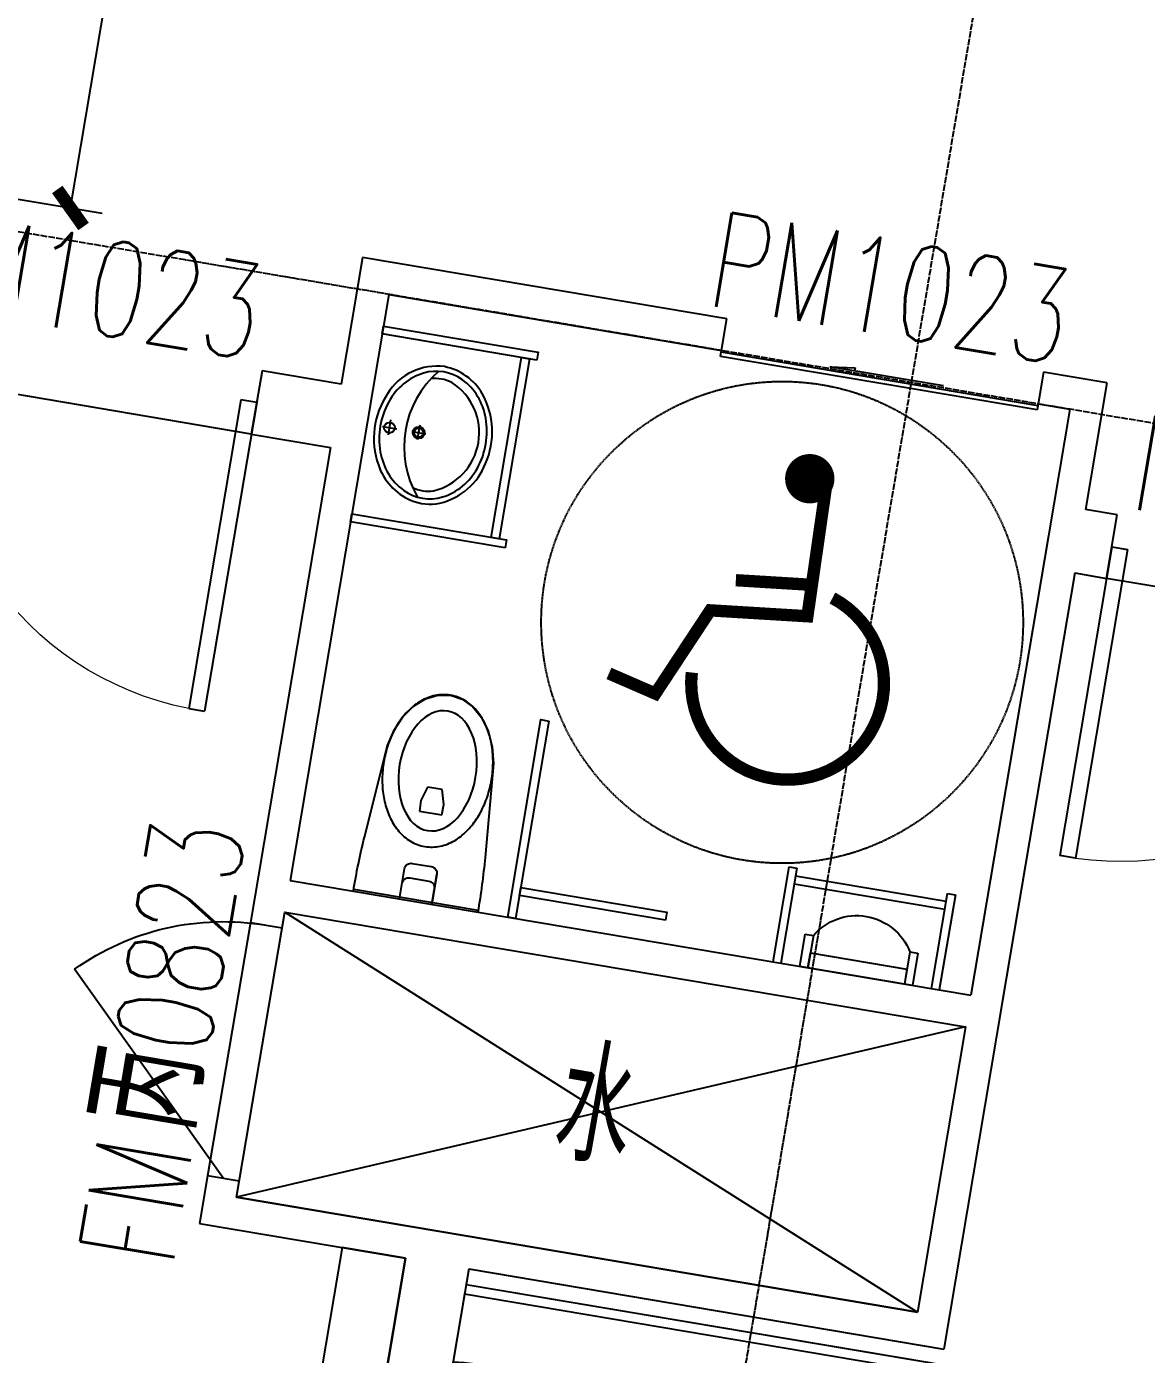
# Model space of a CAD drawing. Extents: x 12199666 to 24617114, y 1197707 to 2548648.
# Drawn here: x 12311859 to 12315346, y 1268351 to 1272485 of the extents above; entities that cross this region are included whole.
import ezdxf

# ---------------------------------------------------------------- set-up
doc = ezdxf.new("R2010")
doc.units = 0
doc.header["$LTSCALE"] = 10
doc.header["$MEASUREMENT"] = 0
for name, pattern in [('TX-CORE-T1-F10$0$DASH', [0.35, 0.25, -0.1]), ('TX-CORE-T1-F11$0$DASH', [0.35, 0.25, -0.1]), ('TX-GRID-T1$0$TX-GRID-T1$0$DOTE', [2.42, 2, -0.2, 0.02, -0.2])]:
    doc.linetypes.add(name, pattern=pattern)
for name, color, linetype in [('TX-CORE-T1-F10$0$A-FIXT', 55, 'Continuous'), ('TX-CORE-T1-F10$0$A-SHFT', 161, 'Continuous'), ('TX-CORE-T1-F10$0$A-TEXT', 4, 'Continuous'), ('TX-CORE-T1-F10$0$A-WALL-CONC', 6, 'Continuous'), ('TX-CORE-T1-F10$0$BALCONY', 6, 'Continuous'), ('TX-CORE-T1-F10$0$lx-残logo淡显', 1, 'Continuous'), ('TX-CORE-T1-F10$0$WALL', 9, 'Continuous'), ('TX-CORE-T1-F10$0$WINDOW', 4, 'Continuous'), ('TX-CORE-T1-F10$0$WINDOW_TEXT', 7, 'Continuous'), ('TX-CORE-T1-F10$0$X-PLAN-F24$0$A-FIXT', 55, 'Continuous'), ('TX-CORE-T1-F10$0$X-PLAN-F24$0$A-WALL-BLOK', 7, 'Continuous'), ('TX-CORE-T1-F10$0$X-PLAN-F24$0$洁具', 253, 'Continuous'), ('TX-CORE-T1-F11$0$A-FIXT', 55, 'Continuous'), ('TX-CORE-T1-F11$0$A-SHFT', 161, 'Continuous'), ('TX-CORE-T1-F11$0$A-TEXT', 4, 'Continuous'), ('TX-CORE-T1-F11$0$A-WALL-CONC', 6, 'Continuous'), ('TX-CORE-T1-F11$0$BALCONY', 6, 'Continuous'), ('TX-CORE-T1-F11$0$lx-残logo淡显', 1, 'Continuous'), ('TX-CORE-T1-F11$0$WALL', 9, 'Continuous'), ('TX-CORE-T1-F11$0$WINDOW', 4, 'Continuous'), ('TX-CORE-T1-F11$0$WINDOW_TEXT', 7, 'Continuous'), ('TX-CORE-T1-F11$0$X-PLAN-F24$0$A-FIXT', 55, 'Continuous'), ('TX-CORE-T1-F11$0$X-PLAN-F24$0$A-WALL-BLOK', 7, 'Continuous'), ('TX-CORE-T1-F11$0$X-PLAN-F24$0$洁具', 253, 'Continuous'), ('TX-GRID-T1$0$TX-GRID-T1$0$DOTE', 1, 'Continuous'), ('TX-PLAN-T1-F11$0$A-DIMS-150', 1, 'Continuous')]:
    doc.layers.add(name, color=color, linetype=linetype)
doc.layers.add('TX-CORE-T1-F10$0$X-PLAN-F24$0$P-SANR-FIXT', color=7, linetype='Continuous', lineweight=13)
doc.layers.add('TX-CORE-T1-F11$0$X-PLAN-F24$0$P-SANR-FIXT', color=7, linetype='Continuous', lineweight=13)
doc.styles.add('TX-CORE-T1-F10$0$_TCH_WINDOW', font='SIMPLEX', dxfattribs={"height": 3.5, "bigfont": 'GBCBIG'})
doc.styles.add('TX-CORE-T1-F10$0$T2X-CORE-1F$0$XD2008', font='xd-hzs.shx', dxfattribs={"width": 0.7, "bigfont": 'xd-hztxt.shx'})
doc.styles.add('TX-CORE-T1-F11$0$_TCH_WINDOW', font='SIMPLEX', dxfattribs={"height": 3.5, "bigfont": 'GBCBIG'})
doc.styles.add('TX-CORE-T1-F11$0$T2X-CORE-1F$0$XD2008', font='xd-hzs.shx', dxfattribs={"width": 0.7, "bigfont": 'xd-hztxt.shx'})
doc.styles.add('TX-PLAN-T1-F11$0$XD2008_T3', font='xd-hzs.shx', dxfattribs={"width": 0.7, "bigfont": 'xd-hztxt.shx'})
doc.dimstyles.new('TX-PLAN-T1-F11$0$XD300$0&&100', dxfattribs={"dimtxt": 250, "dimasz": 100, "dimexe": 100, "dimexo": 200, "dimgap": 50, "dimtad": 1, "dimdec": 0, "dimzin": 0, "dimdsep": 46, "dimtxsty": 'TX-PLAN-T1-F11$0$XD2008_T3', "dimblk": 'TX-PLAN-T1-F11$0$_ArchTick', "dimcen": 0.09, "dimclrt": 4, "dimazin": 2, "dimtfac": 1, "dimtdec": 0, "dimtix": 1, "dimtmove": 2, "dimatfit": 3, "dimfxl": 0, "dimtolj": 1, "dimtzin": 0, "dimarcsym": 0})

# ---------------------------------------------------------------- blocks, each defined once
blk = doc.blocks.new('TX-GRID-T1')
at = {"layer": 'TX-GRID-T1$0$TX-GRID-T1$0$DOTE', "linetype": 'TX-GRID-T1$0$TX-GRID-T1$0$DOTE'}
for p, q in [((12310338.8, 1246034.9), (12317392.6, 1287844.1)), ((12331180.3, 1268581.9), (12289272.5, 1275652.3))]:
    blk.add_line(p, q, dxfattribs=at)
blk = doc.blocks.new('TX-CORE-T1-F10$0$SM平面图（下）3.4$0$$plan$00000388')
at = {"color": 0, "linetype": 'ByBlock', "lineweight": -2}
for p, q in [((-202.5, -209.5), (-202.5, 209.5)), ((0, -220.8), (0, 220.8)), ((-211.8, 107.7), (-211.8, -107.7))]:
    blk.add_line(p, q, dxfattribs=at)
at = {"color": 0, "linetype": 'ByBlock', "lineweight": -2, "flags": 128}
blk.add_lwpolyline([(-202.5, -209.5), (-151.6, -220.9), (-102.2, -226.4), (-50.2, -226.4), (0, -220.8)], dxfattribs=at)
at = {"color": 0, "linetype": 'ByBlock', "lineweight": -2}
for centre, radius, start, end in [((-70.5, -1596.9), 1822.9, 91.2224, 107.2477), ((-76.2, -236.2), 463.3, 97.7399, 105.822), ((-76.2, -236.2), 463.3, 80.5377, 97.7399), ((-562.5, -12.2), 163.6, 107.2477, 159.5476), ((-555.5, -23.3), 162.7, 104.7786, 136.8543), ((-443.4, -448.2), 602.2, 67.3737, 104.7786), ((-580.4, 0), 128.7, 136.8543, 223.1457), ((-595.2, 0), 128.7, 159.5476, 200.4524), ((-562.5, 12.2), 163.6, 200.4524, 252.7523), ((-555.5, 23.3), 162.7, 223.1457, 255.2214), ((-443.4, 448.2), 602.2, 255.2214, 292.6263), ((-70.5, 1596.9), 1822.9, 252.7523, 268.7776)]:
    blk.add_arc(centre, radius, start, end, dxfattribs=at)
blk = doc.blocks.new('TX-CORE-T1-F10$0$$DorLib2D$00000228')
at = {"color": 0, "linetype": 'ByBlock', "lineweight": -2}
blk.add_line((0.5, 0), (0, 0.866), dxfattribs=at)
blk.add_arc((0.5, 0), 1, 120, 180, dxfattribs=at)
blk = doc.blocks.new('TX-CORE-T1-F10$0$fds123fg')
at = {"layer": 'TX-CORE-T1-F10$0$A-FIXT'}
for p, q in [((19820, 12265), (19820, 12400)), ((19850, 12400), (19850, 12265)), ((19850, 12265), (19820, 12265)), ((19820, 11530), (19820, 11665)), ((19820, 11665), (19850, 11665)), ((19850, 11665), (19850, 11500)), ((19820, 11530), (18350, 11530)), ((19820, 11500), (18350, 11500)), ((19850, 11500), (18350, 11500))]:
    blk.add_line(p, q, dxfattribs=at)
at = {"layer": 'TX-CORE-T1-F10$0$A-FIXT', "extrusion": (9.4585e-31, -6.59532e-29, -1), "xscale": 599.9999999999997, "yscale": 599.9999999999997, "zscale": 599.9999999999997, "rotation": 269.9999748658443}
blk.add_blockref('TX-CORE-T1-F10$0$$DorLib2D$00000228', (-19835, 11965), dxfattribs=at)
at = {"layer": 'TX-CORE-T1-F10$0$A-FIXT', "rotation": 179.9981894674711}
blk.add_blockref('TX-CORE-T1-F10$0$SM平面图（下）3.4$0$$plan$00000388', (18350, 11965), dxfattribs=at)
blk = doc.blocks.new('TX-CORE-T1-F10$0$X-PLAN-F24$0$Urinal - Wall _M_ - Urinal - Wall _M_-5187070-LEVEL 54-61 _ 63-72 PLAN - ZONE D')
at = {"layer": 'TX-CORE-T1-F10$0$X-PLAN-F24$0$A-FIXT'}
for p, q in [((-261.5, 151.6), (-286.9, 151.6)), ((-286.9, 151.6), (-286.9, 50)), ((-261.5, 151.6), (-261.5, 50)), ((69.2, 151.6), (43.3, 151.6)), ((43.3, 151.6), (43.3, 50)), ((69.2, 50), (69.2, 151.6)), ((43.3, 96.9), (-261.5, 96.9)), ((-261.5, 96.9), (-261.5, 50)), ((43.3, 50), (43.3, 96.9)), ((-286.9, 50), (69.2, 50))]:
    blk.add_line(p, q, dxfattribs=at)
blk.add_arc((-109.1, 60), 177.8, 31.0027, 148.9973, dxfattribs=at)
blk = doc.blocks.new('TX-CORE-T1-F10$0$X-PLAN-F24$0$Toilet - Commercial - 2D _I_ - Toilet - Commercial - 2D _I_-1662344-LEVEL 54-61 _ 63-72 PLAN - ZONE D')
at = {"layer": 'TX-CORE-T1-F10$0$X-PLAN-F24$0$A-FIXT'}
for p, q in [((51, 0), (51, -95.2)), ((-196.4, -6.4), (196.4, -6.4)), ((-51, 0), (-51, -95.2)), ((-51, 0), (-51, -95.2)), ((51, -95.2), (51, 0)), ((-29.8, -69.6), (29.8, -69.6)), ((-29.8, -69.6), (29.8, -69.6)), ((-29.8, -115.4), (29.8, -115.4)), ((-29.8, -115.4), (29.8, -115.4)), ((-190.3, -171.3), (-167.4, -464.2)), ((167.4, -464.2), (190.3, -171.3)), ((-36, -312.8), (-35.3, -279.5)), ((-36, -312.8), (-35.3, -279.5)), ((-35.3, -279.5), (35.3, -279.5)), ((-35.3, -279.5), (35.3, -279.5)), ((35.3, -279.5), (36, -312.8)), ((35.3, -279.5), (36, -312.8)), ((-23.1, -357.7), (-36, -312.8)), ((-23.1, -357.7), (-36, -312.8)), ((36, -312.8), (23.1, -357.7)), ((36, -312.8), (23.1, -357.7)), ((23.1, -357.7), (-23.1, -357.7)), ((23.1, -357.7), (-23.1, -357.7))]:
    blk.add_line(p, q, dxfattribs=at)
at = {"layer": 'TX-CORE-T1-F10$0$X-PLAN-F24$0$A-FIXT', "flags": 128}
blk.add_lwpolyline([(-167.4, -464.2), (-154.9, -515), (-134.5, -560.6), (-107.3, -598.8), (-74.7, -627.5), (-38.3, -645.4), (0, -651.4), (38.3, -645.4), (74.7, -627.5), (107.3, -598.8), (134.5, -560.6), (154.9, -515), (167.4, -464.2)], dxfattribs=at)
at = {"layer": 'TX-CORE-T1-F10$0$X-PLAN-F24$0$A-FIXT'}
for centre, radius, start, end in [((1821.1, -13.8), 2017.6, 179.6093, 184.4798), ((-1821.1, -13.8), 2017.6, 355.5202, 0.3907), ((-30.9, -49.5), 20.1, 180, 273.1292), ((-30.9, -49.5), 20.1, 180, 273.1292), ((30.9, -49.5), 20.1, 266.8708, 0), ((30.9, -49.5), 20.1, 266.8708, 0), ((-30.9, -95.2), 20.1, 180, 273.1292), ((-30.9, -95.2), 20.1, 180, 273.1292), ((30.9, -95.2), 20.1, 266.8708, 0), ((30.9, -95.2), 20.1, 266.8708, 0)]:
    blk.add_arc(centre, radius, start, end, dxfattribs=at)
blk.add_ellipse((0, -412.7), major_axis=(0, 188.8), ratio=0.635755, dxfattribs=at)
blk.add_ellipse((0, -412.7), major_axis=(0, 188.8), ratio=0.635755, dxfattribs=at)
for points, knots in [([(0, -651.4), (-8, -651.4), (-24, -649.9), (-47.1, -643.2), (-68.5, -632.6), (-94.4, -614.2), (-121.6, -584.4), (-145.9, -540.9), (-162.2, -491.9), (-170.3, -439.4), (-170.3, -385.9), (-162.2, -333.4), (-145.9, -284.4), (-121.6, -240.9), (-94.4, -211.1), (-68.5, -192.7), (-47.1, -182.1), (-24, -175.4), (-8, -173.9), (0, -173.9)], [0, 0, 0, 0, 0.12083, 0.241661, 0.362491, 0.483322, 0.724983, 0.966644, 1.208305, 1.449966, 1.691627, 1.933288, 2.174949, 2.41661, 2.658271, 2.779101, 2.899932, 3.020762, 3.141593, 3.141593, 3.141593, 3.141593]), ([(0, -173.9), (8, -173.9), (24, -175.4), (47.1, -182.1), (68.5, -192.7), (94.4, -211.1), (121.6, -240.9), (145.9, -284.4), (162.2, -333.4), (170.3, -385.9), (170.3, -439.4), (162.2, -491.9), (145.9, -540.9), (121.6, -584.4), (94.4, -614.2), (68.5, -632.6), (47.1, -643.2), (24, -649.9), (8, -651.4), (0, -651.4)], [3.141593, 3.141593, 3.141593, 3.141593, 3.262423, 3.383254, 3.504084, 3.624915, 3.866576, 4.108237, 4.349898, 4.591558, 4.833219, 5.07488, 5.316541, 5.558202, 5.799863, 5.920694, 6.041524, 6.162355, 6.283185, 6.283185, 6.283185, 6.283185])]:
    blk.add_open_spline(points, degree=3, knots=knots, dxfattribs=at)
blk = doc.blocks.new('TX-CORE-T1-F10$0$logo')
at = {"layer": 'TX-CORE-T1-F10$0$lx-残logo淡显', "color": 1, "ltscale": 2, "const_width": 76.8}
blk.add_lwpolyline([(14157, 16039.8, -1), (14080.6, 16031.6, -1)], format="xyb", close=True, dxfattribs=at)
at = {"layer": 'TX-CORE-T1-F10$0$lx-残logo淡显', "color": 1, "ltscale": 2, "const_width": 38.4}
for points in [[(14172.7, 16023.8), (14182.7, 15612.3), (13881.5, 15580.1), (13756.1, 15296.2), (13603.1, 15334)], [(14176, 15710.6), (13944.4, 15685.9)]]:
    blk.add_lwpolyline(points, dxfattribs=at)
blk.add_lwpolyline([(14250.2, 15681.3, -1.894256), (13857, 15379.7)], format="xyb", dxfattribs=at)
blk = doc.blocks.new('TX-CORE-T1-F10$0$$DorLib2D$00000001')
for p, q in [((0.45, 0.975), (0.5, 0.975)), ((0.45, 0), (0.45, 0.975)), ((0.5, 0), (0.5, 0.975)), ((0.5, 0), (0.45, 0))]:
    blk.add_line(p, q)
at = {"lineweight": 13}
blk.add_arc((0.475, 0), 0.975, 91.4693, 180, dxfattribs=at)
blk = doc.blocks.new('TX-CORE-T1-F10$0$$DorLib2D$00000114')
at = {"color": 0}
blk.add_line((0.5, 0), (-0.2071, 0.7071), dxfattribs=at)
blk.add_arc((0.5, 0), 1, 135, 180, dxfattribs=at)
blk = doc.blocks.new('TX-CORE-T1-F10$0$$DorLib2D$00000129')
at = {"color": 0, "linetype": 'Continuous'}
for p, q in [((-0.5, 0.545), (-0.5, 0.6866)), ((-0.5, 0.6866), (0.5, 0.6866)), ((0.5, 0.6866), (0.5, 0.545)), ((0.5, 0.545), (-0.5, 0.545)), ((-0.5, 0.5), (-0.5, 0.545)), ((0.5, 0.5), (0.5, 0.545)), ((-0.2, 0.4375), (0.1584, 0.4375)), ((0.1584, 0.4375), (0.0804, 0.3408)), ((0.0804, 0.3408), (0.0804, 0.4375))]:
    blk.add_line(p, q, dxfattribs=at)
blk = doc.blocks.new('TX-CORE-T1-F10$0$X-PLAN-F24$0$$plan$00003676')
at = {"layer": 'TX-CORE-T1-F10$0$X-PLAN-F24$0$洁具'}
for p, q in [((0, -29.3, 0), (0, -82.9, 0)), ((-26.5, -55.4, 0), (29.3, -55.4, 0)), ((0, -139.8, 0), (0, -193.4, 0)), ((-26.5, -165.9, 0), (29.3, -165.9, 0))]:
    blk.add_line(p, q, dxfattribs=at)
at = {"layer": 'TX-CORE-T1-F10$0$X-PLAN-F24$0$洁具', "elevation": 0}
blk.add_lwpolyline([(259, -220.2, 0.297147), (123.9, -26.8, 0.235504), (-144.2, -37.3, 0.208084), (-254.2, -178, 0.150279), (-246.3, -288.1, 0.24465), (-72.7, -431.4, 0.236032), (183.1, -375.8, 0.215764), (259, -220.2)], format="xyb", close=True, dxfattribs=at)
at = {"layer": 'TX-CORE-T1-F10$0$X-PLAN-F24$0$洁具'}
for centre, radius in [((0, -55.4, 0), 20), ((0, -165.9, 0), 22), ((0, -165.9, 0), 17)]:
    blk.add_circle(centre, radius, dxfattribs=at)
for centre, radius, start, end in [((-14.5, -263.2, 0), 240.5, 109.384, 130.3453), ((0, -304.4, 0), 284.2, 70.616, 109.384), ((14.5, -263.2, 0), 240.5, 49.6547, 70.616), ((-36.8, -237, 0), 206.1, 130.3453, 154.0042), ((36.8, -237, 0), 206.1, 25.9958, 49.6547), ((-71.2, -220.2, 0), 167.8, 154.0042, 205.9958), ((0, -488.3, 0), 372.8, 50.3342, 129.6658), ((71.2, -220.2, 0), 167.8, 334.0042, 25.9958), ((-89.3, -216.8, 0), 122.4, 161.0728, 199.1611), ((89.3, -216.8, 0), 122.4, 340.8389, 18.9272), ((-36.8, -203.4, 0), 206.1, 205.9958, 229.6547), ((0, -169, 0), 223.1, 203.227, 336.773), ((36.8, -203.4, 0), 206.1, 310.3453, 334.0042), ((-14.5, -177.2, 0), 240.5, 229.6547, 250.616), ((14.5, -177.2, 0), 240.5, 289.384, 310.3453), ((0, -136.1, 0), 284.2, 250.616, 289.384)]:
    blk.add_arc(centre, radius, start, end, dxfattribs=at)
blk = doc.blocks.new('TX-CORE-T1-F10')
at = {"layer": 'TX-CORE-T1-F10$0$A-FIXT', "flags": 128}
blk.add_lwpolyline([(12313038.9, 1268650.9), (12312841.7, 1268684.2), (12312533.9, 1266860), (12312731.1, 1266826.7)], close=True, dxfattribs=at)
at = {"layer": 'TX-CORE-T1-F10$0$A-SHFT'}
for p, q in [((12312662.9, 1269728.5), (12314633.2, 1268483.3)), ((12314782.9, 1269370.8), (12312513.2, 1268841))]:
    blk.add_line(p, q, dxfattribs=at)
blk.add_lwpolyline([(12314633.2, 1268483.3), (12312513.2, 1268841), (12312662.9, 1269728.5), (12314782.9, 1269370.8)], close=True, dxfattribs=at)
at = {"layer": 'TX-CORE-T1-F10$0$A-TEXT'}
for p, q in [((12312559, 1271216.5), (12311572.9, 1271382.9)), ((12316207.4, 1270601), (12315221.4, 1270767.3))]:
    blk.add_line(p, q, dxfattribs=at)
at = {"layer": 'TX-CORE-T1-F10$0$BALCONY', "linetype": 'TX-CORE-T1-F10$0$DASH'}
blk.add_circle((12314211.7, 1270630.2), 750, dxfattribs=at)
at = {"layer": 'TX-CORE-T1-F10$0$WALL'}
for p, q in [((12312905.3, 1271766.5), (12312838.8, 1271372.1)), ((12314039.3, 1271575.2), (12312905.3, 1271766.5)), ((12312987.3, 1271651.3), (12312920.8, 1271256.9)), ((12312987.3, 1271651.3), (12314022.7, 1271476.6)), ((12314022.7, 1271476.6), (12314039.3, 1271575.2)), ((12312592.3, 1271413.7), (12312559, 1271216.5)), ((12312838.8, 1271372.1), (12312592.3, 1271413.7)), ((12315025.4, 1271408.9), (12315008.7, 1271310.3)), ((12315124, 1271392.2), (12315025.4, 1271408.9)), ((12315124, 1271392.2), (12315124, 1271392.2)), ((12315222.6, 1271375.6), (12315124, 1271392.2)), ((12315222.6, 1271375.6), (12315206, 1271277)), ((12315008.7, 1271310.3), (12315107.3, 1271293.6)), ((12315107.3, 1271293.6), (12315040.8, 1270899.2)), ((12315206, 1271277), (12315156, 1270981.2)), ((12312920.8, 1271256.9), (12312679.5, 1269827.1)), ((12312559, 1271216.5), (12312805.5, 1271174.9)), ((12312805.5, 1271174.9), (12312580.9, 1269843.7)), ((12315254.6, 1270964.5), (12315156, 1270981.2)), ((12315221.4, 1270767.3), (12315254.6, 1270964.5)), ((12315040.8, 1270899.2), (12314799.6, 1269469.4)), ((12315122.8, 1270784), (12314898.2, 1269452.8)), ((12315122.8, 1270784), (12315221.4, 1270767.3)), ((12312580.9, 1269843.7), (12312556, 1269695.8)), ((12312679.5, 1269827.1), (12314799.6, 1269469.4)), ((12312556, 1269695.8), (12312654.6, 1269679.2)), ((12312654.6, 1269679.2), (12312662.9, 1269728.5)), ((12312662.9, 1269728.5), (12314782.9, 1269370.8)), ((12314898.2, 1269452.8), (12314715.2, 1268368.1)), ((12314782.9, 1269370.8), (12314633.2, 1268483.3)), ((12312422.9, 1268907), (12312397.9, 1268759)), ((12312521.5, 1268890.3), (12312422.9, 1268907)), ((12312513.2, 1268841), (12312521.5, 1268890.3)), ((12312513.2, 1268841), (12313154.1, 1268732.9)), ((12312397.9, 1268759), (12313038.9, 1268650.9)), ((12313154.1, 1268732.9), (12314633.2, 1268483.3)), ((12313038.9, 1268650.9), (12312731.1, 1266826.7)), ((12313236.1, 1268617.6), (12312928.3, 1266793.4)), ((12313236.1, 1268617.6), (12314715.2, 1268368.1))]:
    blk.add_line(p, q, dxfattribs=at)
at = {"layer": 'TX-CORE-T1-F10$0$WINDOW'}
blk.add_line((12312556, 1269695.8), (12312422.9, 1268907), dxfattribs=at)
at = {"layer": 'TX-CORE-T1-F10$0$X-PLAN-F24$0$A-FIXT'}
for p, q in [((12314183.3, 1269573.4), (12314233.2, 1269869.2)), ((12314257.8, 1269865), (12314207.9, 1269569.2)), ((12314233.2, 1269869.2), (12314257.8, 1269865)), ((12314676.3, 1269490.2), (12314726.2, 1269786)), ((12314750.9, 1269781.9), (12314701, 1269486)), ((12314726.2, 1269786), (12314750.9, 1269781.9))]:
    blk.add_line(p, q, dxfattribs=at)
for points in [[(12313448, 1271446.8), (12312966.5, 1271528), (12312970.7, 1271552.7), (12313452.1, 1271471.5)], [(12313306.1, 1270894.9), (12313400.6, 1271454.8), (12313425.3, 1271450.6), (12313330.8, 1270890.7)], [(12313349.3, 1270862.2), (12312867.9, 1270943.5), (12312872, 1270968.1), (12313353.5, 1270886.9)]]:
    blk.add_lwpolyline(points, close=True, dxfattribs=at)
at = {"layer": 'TX-CORE-T1-F10$0$X-PLAN-F24$0$A-FIXT', "elevation": 0}
for points in [[(12313485.5, 1270323.2), (12313381.8, 1269708.6), (12313357.1, 1269712.8), (12313460.8, 1270327.4)], [(12313849, 1269703.4), (12313393.9, 1269780.2), (12313398, 1269804.8), (12313853.1, 1269728)]]:
    blk.add_lwpolyline(points, close=True, dxfattribs=at)
at = {"layer": 'TX-CORE-T1-F10$0$X-PLAN-F24$0$A-FIXT'}
for points in [[(12314722.1, 1269761.4), (12314253.7, 1269840.4)], [(12314717.9, 1269736.7), (12314249.5, 1269815.7)]]:
    blk.add_lwpolyline(points, dxfattribs=at)
at = {"layer": 'TX-CORE-T1-F10$0$A-WALL-CONC', "xscale": -1, "rotation": 170.4236160345885}
blk.add_blockref('TX-CORE-T1-F10$0$fds123fg', (12297046.7, 1282960.8), dxfattribs=at)
at = {"layer": 'TX-CORE-T1-F10$0$lx-残logo淡显', "color": 4, "rotation": 350.4236160352934}
blk.add_blockref('TX-CORE-T1-F10$0$logo', (12297707.9, 1257614), dxfattribs=at)
at = {"layer": 'TX-CORE-T1-F10$0$WINDOW'}
ref = blk.add_blockref('TX-CORE-T1-F10$0$$DorLib2D$00000001', (12312082.6, 1271398.3), dxfattribs=dict(at, xscale=1000, yscale=-1000, zscale=200, rotation=350.4236160316878))
ref.add_attrib('A', 'M1023', (12311640.2, 1271601), dxfattribs={"layer": 'TX-CORE-T1-F10$0$WINDOW_TEXT', "height": 297.5, "rotation": 350.4236, "style": 'TX-CORE-T1-F10$0$_TCH_WINDOW', "width": 0.705882})
ref = blk.add_blockref('TX-CORE-T1-F10$0$$DorLib2D$00000129', (12314524, 1271442.7), dxfattribs=dict(at, xscale=-1000, yscale=-100, zscale=100, rotation=350.4236160316961))
ref.add_attrib('A', 'PM1023', (12313970.5, 1271618), dxfattribs={"layer": 'TX-CORE-T1-F10$0$WINDOW_TEXT', "height": 297.5, "rotation": 350.4236, "style": 'TX-CORE-T1-F10$0$_TCH_WINDOW', "width": 0.705882})
ref = blk.add_blockref('TX-CORE-T1-F10$0$$DorLib2D$00000001', (12315731, 1270782.7), dxfattribs=dict(at, xscale=-1000, yscale=-1000, zscale=200, rotation=350.4236160352879))
ref.add_attrib('A', 'M1023', (12315288.6, 1270985.4), dxfattribs={"layer": 'TX-CORE-T1-F10$0$WINDOW_TEXT', "height": 297.5, "rotation": 350.4236, "style": 'TX-CORE-T1-F10$0$_TCH_WINDOW', "width": 0.705882})
at = {"layer": 'TX-CORE-T1-F10$0$WINDOW', "xscale": 800, "yscale": -800, "zscale": 100, "rotation": 260.4236160356668}
blk.add_blockref('TX-CORE-T1-F10$0$$DorLib2D$00000114', (12312538.7, 1269293.1), dxfattribs=at)
at = {"layer": 'TX-CORE-T1-F10$0$X-PLAN-F24$0$A-WALL-BLOK', "xscale": 0.8333333333333347, "yscale": 0.8333333333333347, "zscale": 0.8333333333333347, "rotation": 80.42361603503905}
blk.add_blockref('TX-CORE-T1-F10$0$X-PLAN-F24$0$$plan$00003676', (12312943.8, 1271243.9, 0), dxfattribs=at)
at = {"layer": 'TX-CORE-T1-F10$0$X-PLAN-F24$0$P-SANR-FIXT', "xscale": -1}
for name, p, rotation in [('TX-CORE-T1-F10$0$X-PLAN-F24$0$Toilet - Commercial - 2D _I_ - Toilet - Commercial - 2D _I_-1662344-LEVEL 54-61 _ 63-72 PLAN - ZONE D', (12313070.4, 1269761.1, 0), 170.4236160214706), ('TX-CORE-T1-F10$0$X-PLAN-F24$0$Urinal - Wall _M_ - Urinal - Wall _M_-5187070-LEVEL 54-61 _ 63-72 PLAN - ZONE D', (12314326.3, 1269498.6), 350.4236160472132)]:
    blk.add_blockref(name, p, dxfattribs=dict(at, rotation=rotation))
at = {"layer": 'TX-CORE-T1-F10$0$A-TEXT', "style": 'TX-CORE-T1-F10$0$T2X-CORE-1F$0$XD2008', "width": 0.7}
blk.add_text('水', height=350, rotation=350, dxfattribs=at).set_placement((12313487.9, 1268970.1))
at = {"layer": 'TX-CORE-T1-F10$0$WINDOW_TEXT', "style": 'TX-CORE-T1-F10$0$_TCH_WINDOW', "width": 0.705882}
for s, p in [('0823', (12312424.6, 1269274.7)), ('FM', (12312313.8, 1268618.2))]:
    blk.add_text(s, height=297.5, rotation=80.4236, dxfattribs=at).set_placement(p)
at = {"layer": 'TX-CORE-T1-F10$0$WINDOW_TEXT', "style": 'TX-CORE-T1-F10$0$_TCH_WINDOW'}
blk.add_text('丙', height=337.6, rotation=80.4236, dxfattribs=at).set_placement((12312383.7, 1269032.3))
blk = doc.blocks.new('TX-CORE-T1-F11$0$SM平面图（下）3.4$0$$plan$00000388')
at = {"color": 0, "linetype": 'ByBlock', "lineweight": -2}
for p, q in [((-202.5, -209.5), (-202.5, 209.5)), ((0, -220.8), (0, 220.8)), ((-211.8, 107.7), (-211.8, -107.7))]:
    blk.add_line(p, q, dxfattribs=at)
at = {"color": 0, "linetype": 'ByBlock', "lineweight": -2, "flags": 128}
blk.add_lwpolyline([(-202.5, -209.5), (-151.6, -220.9), (-102.2, -226.4), (-50.2, -226.4), (0, -220.8)], dxfattribs=at)
at = {"color": 0, "linetype": 'ByBlock', "lineweight": -2}
for centre, radius, start, end in [((-70.5, -1596.9), 1822.9, 91.2224, 107.2477), ((-76.2, -236.2), 463.3, 97.7399, 105.822), ((-76.2, -236.2), 463.3, 80.5377, 97.7399), ((-562.5, -12.2), 163.6, 107.2477, 159.5476), ((-555.5, -23.3), 162.7, 104.7786, 136.8543), ((-443.4, -448.2), 602.2, 67.3737, 104.7786), ((-580.4, 0), 128.7, 136.8543, 223.1457), ((-595.2, 0), 128.7, 159.5476, 200.4524), ((-562.5, 12.2), 163.6, 200.4524, 252.7523), ((-555.5, 23.3), 162.7, 223.1457, 255.2214), ((-443.4, 448.2), 602.2, 255.2214, 292.6263), ((-70.5, 1596.9), 1822.9, 252.7523, 268.7776)]:
    blk.add_arc(centre, radius, start, end, dxfattribs=at)
blk = doc.blocks.new('TX-CORE-T1-F11$0$$DorLib2D$00000228')
at = {"color": 0, "linetype": 'ByBlock', "lineweight": -2}
blk.add_line((0.5, 0), (0, 0.866), dxfattribs=at)
blk.add_arc((0.5, 0), 1, 120, 180, dxfattribs=at)
blk = doc.blocks.new('TX-CORE-T1-F11$0$fds123fg')
at = {"layer": 'TX-CORE-T1-F11$0$A-FIXT'}
for p, q in [((19820, 12265), (19820, 12400)), ((19850, 12400), (19850, 12265)), ((19850, 12265), (19820, 12265)), ((19820, 11530), (19820, 11665)), ((19820, 11665), (19850, 11665)), ((19850, 11665), (19850, 11500)), ((19820, 11530), (18350, 11530)), ((19820, 11500), (18350, 11500)), ((19850, 11500), (18350, 11500))]:
    blk.add_line(p, q, dxfattribs=at)
at = {"layer": 'TX-CORE-T1-F11$0$A-FIXT', "extrusion": (9.4585e-31, -6.59532e-29, -1), "xscale": 599.9999999999997, "yscale": 599.9999999999997, "zscale": 599.9999999999997, "rotation": 269.9999748658443}
blk.add_blockref('TX-CORE-T1-F11$0$$DorLib2D$00000228', (-19835, 11965), dxfattribs=at)
at = {"layer": 'TX-CORE-T1-F11$0$A-FIXT', "rotation": 179.9981894674711}
blk.add_blockref('TX-CORE-T1-F11$0$SM平面图（下）3.4$0$$plan$00000388', (18350, 11965), dxfattribs=at)
blk = doc.blocks.new('TX-CORE-T1-F11$0$X-PLAN-F24$0$Urinal - Wall _M_ - Urinal - Wall _M_-5187070-LEVEL 54-61 _ 63-72 PLAN - ZONE D')
at = {"layer": 'TX-CORE-T1-F11$0$X-PLAN-F24$0$A-FIXT'}
for p, q in [((-261.5, 151.6), (-286.9, 151.6)), ((-286.9, 151.6), (-286.9, 50)), ((-261.5, 151.6), (-261.5, 50)), ((69.2, 151.6), (43.3, 151.6)), ((43.3, 151.6), (43.3, 50)), ((69.2, 50), (69.2, 151.6)), ((43.3, 96.9), (-261.5, 96.9)), ((-261.5, 96.9), (-261.5, 50)), ((43.3, 50), (43.3, 96.9)), ((-286.9, 50), (69.2, 50))]:
    blk.add_line(p, q, dxfattribs=at)
blk.add_arc((-109.1, 60), 177.8, 31.0027, 148.9973, dxfattribs=at)
blk = doc.blocks.new('TX-CORE-T1-F11$0$X-PLAN-F24$0$Toilet - Commercial - 2D _I_ - Toilet - Commercial - 2D _I_-1662344-LEVEL 54-61 _ 63-72 PLAN - ZONE D')
at = {"layer": 'TX-CORE-T1-F11$0$X-PLAN-F24$0$A-FIXT'}
for p, q in [((51, 0), (51, -95.2)), ((-196.4, -6.4), (196.4, -6.4)), ((-51, 0), (-51, -95.2)), ((-51, 0), (-51, -95.2)), ((51, -95.2), (51, 0)), ((-29.8, -69.6), (29.8, -69.6)), ((-29.8, -69.6), (29.8, -69.6)), ((-29.8, -115.4), (29.8, -115.4)), ((-29.8, -115.4), (29.8, -115.4)), ((-190.3, -171.3), (-167.4, -464.2)), ((167.4, -464.2), (190.3, -171.3)), ((-36, -312.8), (-35.3, -279.5)), ((-36, -312.8), (-35.3, -279.5)), ((-35.3, -279.5), (35.3, -279.5)), ((-35.3, -279.5), (35.3, -279.5)), ((35.3, -279.5), (36, -312.8)), ((35.3, -279.5), (36, -312.8)), ((-23.1, -357.7), (-36, -312.8)), ((-23.1, -357.7), (-36, -312.8)), ((36, -312.8), (23.1, -357.7)), ((36, -312.8), (23.1, -357.7)), ((23.1, -357.7), (-23.1, -357.7)), ((23.1, -357.7), (-23.1, -357.7))]:
    blk.add_line(p, q, dxfattribs=at)
at = {"layer": 'TX-CORE-T1-F11$0$X-PLAN-F24$0$A-FIXT', "flags": 128}
blk.add_lwpolyline([(-167.4, -464.2), (-154.9, -515), (-134.5, -560.6), (-107.3, -598.8), (-74.7, -627.5), (-38.3, -645.4), (0, -651.4), (38.3, -645.4), (74.7, -627.5), (107.3, -598.8), (134.5, -560.6), (154.9, -515), (167.4, -464.2)], dxfattribs=at)
at = {"layer": 'TX-CORE-T1-F11$0$X-PLAN-F24$0$A-FIXT'}
for centre, radius, start, end in [((1821.1, -13.8), 2017.6, 179.6093, 184.4798), ((-1821.1, -13.8), 2017.6, 355.5202, 0.3907), ((-30.9, -49.5), 20.1, 180, 273.1292), ((-30.9, -49.5), 20.1, 180, 273.1292), ((30.9, -49.5), 20.1, 266.8708, 0), ((30.9, -49.5), 20.1, 266.8708, 0), ((-30.9, -95.2), 20.1, 180, 273.1292), ((-30.9, -95.2), 20.1, 180, 273.1292), ((30.9, -95.2), 20.1, 266.8708, 0), ((30.9, -95.2), 20.1, 266.8708, 0)]:
    blk.add_arc(centre, radius, start, end, dxfattribs=at)
blk.add_ellipse((0, -412.7), major_axis=(0, 188.8), ratio=0.635755, dxfattribs=at)
blk.add_ellipse((0, -412.7), major_axis=(0, 188.8), ratio=0.635755, dxfattribs=at)
for points, knots in [([(0, -651.4), (-8, -651.4), (-24, -649.9), (-47.1, -643.2), (-68.5, -632.6), (-94.4, -614.2), (-121.6, -584.4), (-145.9, -540.9), (-162.2, -491.9), (-170.3, -439.4), (-170.3, -385.9), (-162.2, -333.4), (-145.9, -284.4), (-121.6, -240.9), (-94.4, -211.1), (-68.5, -192.7), (-47.1, -182.1), (-24, -175.4), (-8, -173.9), (0, -173.9)], [0, 0, 0, 0, 0.12083, 0.241661, 0.362491, 0.483322, 0.724983, 0.966644, 1.208305, 1.449966, 1.691627, 1.933288, 2.174949, 2.41661, 2.658271, 2.779101, 2.899932, 3.020762, 3.141593, 3.141593, 3.141593, 3.141593]), ([(0, -173.9), (8, -173.9), (24, -175.4), (47.1, -182.1), (68.5, -192.7), (94.4, -211.1), (121.6, -240.9), (145.9, -284.4), (162.2, -333.4), (170.3, -385.9), (170.3, -439.4), (162.2, -491.9), (145.9, -540.9), (121.6, -584.4), (94.4, -614.2), (68.5, -632.6), (47.1, -643.2), (24, -649.9), (8, -651.4), (0, -651.4)], [3.141593, 3.141593, 3.141593, 3.141593, 3.262423, 3.383254, 3.504084, 3.624915, 3.866576, 4.108237, 4.349898, 4.591558, 4.833219, 5.07488, 5.316541, 5.558202, 5.799863, 5.920694, 6.041524, 6.162355, 6.283185, 6.283185, 6.283185, 6.283185])]:
    blk.add_open_spline(points, degree=3, knots=knots, dxfattribs=at)
blk = doc.blocks.new('TX-CORE-T1-F11$0$logo')
at = {"layer": 'TX-CORE-T1-F11$0$lx-残logo淡显', "color": 1, "ltscale": 2, "const_width": 76.8}
blk.add_lwpolyline([(14157, 16039.8, -1), (14080.6, 16031.6, -1)], format="xyb", close=True, dxfattribs=at)
at = {"layer": 'TX-CORE-T1-F11$0$lx-残logo淡显', "color": 1, "ltscale": 2, "const_width": 38.4}
for points in [[(14172.7, 16023.8), (14182.7, 15612.3), (13881.5, 15580.1), (13756.1, 15296.2), (13603.1, 15334)], [(14176, 15710.6), (13944.4, 15685.9)]]:
    blk.add_lwpolyline(points, dxfattribs=at)
blk.add_lwpolyline([(14250.2, 15681.3, -1.894256), (13857, 15379.7)], format="xyb", dxfattribs=at)
blk = doc.blocks.new('TX-CORE-T1-F11$0$$DorLib2D$00000001')
for p, q in [((0.45, 0.975), (0.5, 0.975)), ((0.45, 0), (0.45, 0.975)), ((0.5, 0), (0.5, 0.975)), ((0.5, 0), (0.45, 0))]:
    blk.add_line(p, q)
at = {"lineweight": 13}
blk.add_arc((0.475, 0), 0.975, 91.4693, 180, dxfattribs=at)
blk = doc.blocks.new('TX-CORE-T1-F11$0$$DorLib2D$00000114')
at = {"color": 0}
blk.add_line((0.5, 0), (-0.2071, 0.7071), dxfattribs=at)
blk.add_arc((0.5, 0), 1, 135, 180, dxfattribs=at)
blk = doc.blocks.new('TX-CORE-T1-F11$0$$DorLib2D$00000129')
at = {"color": 0, "linetype": 'Continuous'}
for p, q in [((-0.5, 0.545), (-0.5, 0.6866)), ((-0.5, 0.6866), (0.5, 0.6866)), ((0.5, 0.6866), (0.5, 0.545)), ((0.5, 0.545), (-0.5, 0.545)), ((-0.5, 0.5), (-0.5, 0.545)), ((0.5, 0.5), (0.5, 0.545)), ((-0.2, 0.4375), (0.1584, 0.4375)), ((0.1584, 0.4375), (0.0804, 0.3408)), ((0.0804, 0.3408), (0.0804, 0.4375))]:
    blk.add_line(p, q, dxfattribs=at)
blk = doc.blocks.new('TX-CORE-T1-F11$0$X-PLAN-F24$0$$plan$00003676')
at = {"layer": 'TX-CORE-T1-F11$0$X-PLAN-F24$0$洁具'}
for p, q in [((0, -29.3, 0), (0, -82.9, 0)), ((-26.5, -55.4, 0), (29.3, -55.4, 0)), ((0, -139.8, 0), (0, -193.4, 0)), ((-26.5, -165.9, 0), (29.3, -165.9, 0))]:
    blk.add_line(p, q, dxfattribs=at)
at = {"layer": 'TX-CORE-T1-F11$0$X-PLAN-F24$0$洁具', "elevation": 0}
blk.add_lwpolyline([(259, -220.2, 0.297147), (123.9, -26.8, 0.235504), (-144.2, -37.3, 0.208084), (-254.2, -178, 0.150279), (-246.3, -288.1, 0.24465), (-72.7, -431.4, 0.236032), (183.1, -375.8, 0.215764), (259, -220.2)], format="xyb", close=True, dxfattribs=at)
at = {"layer": 'TX-CORE-T1-F11$0$X-PLAN-F24$0$洁具'}
for centre, radius in [((0, -55.4, 0), 20), ((0, -165.9, 0), 22), ((0, -165.9, 0), 17)]:
    blk.add_circle(centre, radius, dxfattribs=at)
for centre, radius, start, end in [((-14.5, -263.2, 0), 240.5, 109.384, 130.3453), ((0, -304.4, 0), 284.2, 70.616, 109.384), ((14.5, -263.2, 0), 240.5, 49.6547, 70.616), ((-36.8, -237, 0), 206.1, 130.3453, 154.0042), ((36.8, -237, 0), 206.1, 25.9958, 49.6547), ((-71.2, -220.2, 0), 167.8, 154.0042, 205.9958), ((0, -488.3, 0), 372.8, 50.3342, 129.6658), ((71.2, -220.2, 0), 167.8, 334.0042, 25.9958), ((-89.3, -216.8, 0), 122.4, 161.0728, 199.1611), ((89.3, -216.8, 0), 122.4, 340.8389, 18.9272), ((-36.8, -203.4, 0), 206.1, 205.9958, 229.6547), ((0, -169, 0), 223.1, 203.227, 336.773), ((36.8, -203.4, 0), 206.1, 310.3453, 334.0042), ((-14.5, -177.2, 0), 240.5, 229.6547, 250.616), ((14.5, -177.2, 0), 240.5, 289.384, 310.3453), ((0, -136.1, 0), 284.2, 250.616, 289.384)]:
    blk.add_arc(centre, radius, start, end, dxfattribs=at)
blk = doc.blocks.new('TX-CORE-T1-F11')
at = {"layer": 'TX-CORE-T1-F11$0$A-FIXT', "flags": 128}
blk.add_lwpolyline([(12313038.9, 1268650.9), (12312841.7, 1268684.2), (12312533.9, 1266860), (12312731.1, 1266826.7)], close=True, dxfattribs=at)
at = {"layer": 'TX-CORE-T1-F11$0$A-SHFT'}
for p, q in [((12312662.9, 1269728.5), (12314633.2, 1268483.3)), ((12314782.9, 1269370.8), (12312513.2, 1268841))]:
    blk.add_line(p, q, dxfattribs=at)
blk.add_lwpolyline([(12314633.2, 1268483.3), (12312513.2, 1268841), (12312662.9, 1269728.5), (12314782.9, 1269370.8)], close=True, dxfattribs=at)
at = {"layer": 'TX-CORE-T1-F11$0$A-TEXT'}
for p, q in [((12312559, 1271216.5), (12311572.9, 1271382.9)), ((12316207.4, 1270601), (12315221.4, 1270767.3))]:
    blk.add_line(p, q, dxfattribs=at)
at = {"layer": 'TX-CORE-T1-F11$0$BALCONY', "linetype": 'TX-CORE-T1-F11$0$DASH'}
blk.add_circle((12314211.7, 1270630.2), 750, dxfattribs=at)
at = {"layer": 'TX-CORE-T1-F11$0$WALL'}
for p, q in [((12312905.3, 1271766.5), (12312838.8, 1271372.1)), ((12314039.3, 1271575.2), (12312905.3, 1271766.5)), ((12312987.3, 1271651.3), (12312920.8, 1271256.9)), ((12312987.3, 1271651.3), (12314022.7, 1271476.6)), ((12314022.7, 1271476.6), (12314039.3, 1271575.2)), ((12312592.3, 1271413.7), (12312559, 1271216.5)), ((12312838.8, 1271372.1), (12312592.3, 1271413.7)), ((12315025.4, 1271408.9), (12315008.7, 1271310.3)), ((12315124, 1271392.2), (12315025.4, 1271408.9)), ((12315124, 1271392.2), (12315124, 1271392.2)), ((12315222.6, 1271375.6), (12315124, 1271392.2)), ((12315222.6, 1271375.6), (12315206, 1271277)), ((12315008.7, 1271310.3), (12315107.3, 1271293.6)), ((12315107.3, 1271293.6), (12315040.8, 1270899.2)), ((12315206, 1271277), (12315156, 1270981.2)), ((12312920.8, 1271256.9), (12312679.5, 1269827.1)), ((12312559, 1271216.5), (12312805.5, 1271174.9)), ((12312805.5, 1271174.9), (12312580.9, 1269843.7)), ((12315254.6, 1270964.5), (12315156, 1270981.2)), ((12315221.4, 1270767.3), (12315254.6, 1270964.5)), ((12315040.8, 1270899.2), (12314799.6, 1269469.4)), ((12315122.8, 1270784), (12314898.2, 1269452.8)), ((12315122.8, 1270784), (12315221.4, 1270767.3)), ((12312580.9, 1269843.7), (12312556, 1269695.8)), ((12312679.5, 1269827.1), (12314799.6, 1269469.4)), ((12312556, 1269695.8), (12312654.6, 1269679.2)), ((12312654.6, 1269679.2), (12312662.9, 1269728.5)), ((12312662.9, 1269728.5), (12314782.9, 1269370.8)), ((12314898.2, 1269452.8), (12314715.2, 1268368.1)), ((12314782.9, 1269370.8), (12314633.2, 1268483.3)), ((12312422.9, 1268907), (12312397.9, 1268759)), ((12312521.5, 1268890.3), (12312422.9, 1268907)), ((12312513.2, 1268841), (12312521.5, 1268890.3)), ((12312513.2, 1268841), (12313154.1, 1268732.9)), ((12312397.9, 1268759), (12313038.9, 1268650.9)), ((12313154.1, 1268732.9), (12314633.2, 1268483.3)), ((12313038.9, 1268650.9), (12312731.1, 1266826.7)), ((12313236.1, 1268617.6), (12312928.3, 1266793.4)), ((12313236.1, 1268617.6), (12314715.2, 1268368.1))]:
    blk.add_line(p, q, dxfattribs=at)
at = {"layer": 'TX-CORE-T1-F11$0$WINDOW'}
blk.add_line((12312556, 1269695.8), (12312422.9, 1268907), dxfattribs=at)
at = {"layer": 'TX-CORE-T1-F11$0$X-PLAN-F24$0$A-FIXT'}
for p, q in [((12314183.3, 1269573.4), (12314233.2, 1269869.2)), ((12314257.8, 1269865), (12314207.9, 1269569.2)), ((12314233.2, 1269869.2), (12314257.8, 1269865)), ((12314676.3, 1269490.2), (12314726.2, 1269786)), ((12314750.9, 1269781.9), (12314701, 1269486)), ((12314726.2, 1269786), (12314750.9, 1269781.9))]:
    blk.add_line(p, q, dxfattribs=at)
for points in [[(12313448, 1271446.8), (12312966.5, 1271528), (12312970.7, 1271552.7), (12313452.1, 1271471.5)], [(12313306.1, 1270894.9), (12313400.6, 1271454.8), (12313425.3, 1271450.6), (12313330.8, 1270890.7)], [(12313349.3, 1270862.2), (12312867.9, 1270943.5), (12312872, 1270968.1), (12313353.5, 1270886.9)]]:
    blk.add_lwpolyline(points, close=True, dxfattribs=at)
at = {"layer": 'TX-CORE-T1-F11$0$X-PLAN-F24$0$A-FIXT', "elevation": 0}
for points in [[(12313485.5, 1270323.2), (12313381.8, 1269708.6), (12313357.1, 1269712.8), (12313460.8, 1270327.4)], [(12313849, 1269703.4), (12313393.9, 1269780.2), (12313398, 1269804.8), (12313853.1, 1269728)]]:
    blk.add_lwpolyline(points, close=True, dxfattribs=at)
at = {"layer": 'TX-CORE-T1-F11$0$X-PLAN-F24$0$A-FIXT'}
for points in [[(12314722.1, 1269761.4), (12314253.7, 1269840.4)], [(12314717.9, 1269736.7), (12314249.5, 1269815.7)]]:
    blk.add_lwpolyline(points, dxfattribs=at)
at = {"layer": 'TX-CORE-T1-F11$0$A-WALL-CONC', "xscale": -1, "rotation": 170.4236160345885}
blk.add_blockref('TX-CORE-T1-F11$0$fds123fg', (12297046.7, 1282960.8), dxfattribs=at)
at = {"layer": 'TX-CORE-T1-F11$0$lx-残logo淡显', "color": 4, "rotation": 350.4236160352934}
blk.add_blockref('TX-CORE-T1-F11$0$logo', (12297707.9, 1257614), dxfattribs=at)
at = {"layer": 'TX-CORE-T1-F11$0$WINDOW'}
ref = blk.add_blockref('TX-CORE-T1-F11$0$$DorLib2D$00000001', (12312082.6, 1271398.3), dxfattribs=dict(at, xscale=1000, yscale=-1000, zscale=200, rotation=350.4236160316878))
ref.add_attrib('A', 'M1023', (12311640.2, 1271601), dxfattribs={"layer": 'TX-CORE-T1-F11$0$WINDOW_TEXT', "height": 297.5, "rotation": 350.4236, "style": 'TX-CORE-T1-F11$0$_TCH_WINDOW', "width": 0.705882})
ref = blk.add_blockref('TX-CORE-T1-F11$0$$DorLib2D$00000129', (12314524, 1271442.7), dxfattribs=dict(at, xscale=-1000, yscale=-100, zscale=100, rotation=350.4236160316961))
ref.add_attrib('A', 'PM1023', (12313970.5, 1271618), dxfattribs={"layer": 'TX-CORE-T1-F11$0$WINDOW_TEXT', "height": 297.5, "rotation": 350.4236, "style": 'TX-CORE-T1-F11$0$_TCH_WINDOW', "width": 0.705882})
ref = blk.add_blockref('TX-CORE-T1-F11$0$$DorLib2D$00000001', (12315731, 1270782.7), dxfattribs=dict(at, xscale=-1000, yscale=-1000, zscale=200, rotation=350.4236160352879))
ref.add_attrib('A', 'M1023', (12315288.6, 1270985.4), dxfattribs={"layer": 'TX-CORE-T1-F11$0$WINDOW_TEXT', "height": 297.5, "rotation": 350.4236, "style": 'TX-CORE-T1-F11$0$_TCH_WINDOW', "width": 0.705882})
at = {"layer": 'TX-CORE-T1-F11$0$WINDOW', "xscale": 800, "yscale": -800, "zscale": 100, "rotation": 260.4236160356668}
blk.add_blockref('TX-CORE-T1-F11$0$$DorLib2D$00000114', (12312538.7, 1269293.1), dxfattribs=at)
at = {"layer": 'TX-CORE-T1-F11$0$X-PLAN-F24$0$A-WALL-BLOK', "xscale": 0.8333333333333347, "yscale": 0.8333333333333347, "zscale": 0.8333333333333347, "rotation": 80.42361603503905}
blk.add_blockref('TX-CORE-T1-F11$0$X-PLAN-F24$0$$plan$00003676', (12312943.8, 1271243.9, 0), dxfattribs=at)
at = {"layer": 'TX-CORE-T1-F11$0$X-PLAN-F24$0$P-SANR-FIXT', "xscale": -1}
for name, p, rotation in [('TX-CORE-T1-F11$0$X-PLAN-F24$0$Toilet - Commercial - 2D _I_ - Toilet - Commercial - 2D _I_-1662344-LEVEL 54-61 _ 63-72 PLAN - ZONE D', (12313070.4, 1269761.1, 0), 170.4236160214706), ('TX-CORE-T1-F11$0$X-PLAN-F24$0$Urinal - Wall _M_ - Urinal - Wall _M_-5187070-LEVEL 54-61 _ 63-72 PLAN - ZONE D', (12314326.3, 1269498.6), 350.4236160472132)]:
    blk.add_blockref(name, p, dxfattribs=dict(at, rotation=rotation))
at = {"layer": 'TX-CORE-T1-F11$0$A-TEXT', "style": 'TX-CORE-T1-F11$0$T2X-CORE-1F$0$XD2008', "width": 0.7}
blk.add_text('水', height=350, rotation=350, dxfattribs=at).set_placement((12313487.9, 1268970.1))
at = {"layer": 'TX-CORE-T1-F11$0$WINDOW_TEXT', "style": 'TX-CORE-T1-F11$0$_TCH_WINDOW', "width": 0.705882}
for s, p in [('0823', (12312424.6, 1269274.7)), ('FM', (12312313.8, 1268618.2))]:
    blk.add_text(s, height=297.5, rotation=80.4236, dxfattribs=at).set_placement(p)
at = {"layer": 'TX-CORE-T1-F11$0$WINDOW_TEXT', "style": 'TX-CORE-T1-F11$0$_TCH_WINDOW'}
blk.add_text('丙', height=337.6, rotation=80.4236, dxfattribs=at).set_placement((12312383.7, 1269032.3))
blk = doc.blocks.new('TX-PLAN-T1-F11$0$_ArchTick')
at = {"color": 0, "linetype": 'ByBlock', "const_width": 0.4}
blk.add_lwpolyline([(-0.5, -0.5), (0.5, 0.5)], dxfattribs=at)
blk = doc.blocks.new('*D294')
at = {"layer": 'TX-PLAN-T1-F11$0$A-DIMS-150', "color": 0, "lineweight": -2, "transparency": 16777216}
for p, q in [((12311949.5, 1273449.3), (12312343.9, 1273382.8)), ((12311995.8, 1271920.2), (12312245.3, 1273399.4)), ((12311700, 1271970.1), (12312094.4, 1271903.6))]:
    blk.add_line(p, q, dxfattribs=at)
at = {"layer": 'TX-PLAN-T1-F11$0$A-DIMS-150', "color": 0, "lineweight": -2, "transparency": 16777216, "xscale": 100, "yscale": 100, "zscale": 100}
for p, rotation in [((12312245.3, 1273399.4), 80.42749776545622), ((12311995.8, 1271920.2), 260.4274977654562)]:
    blk.add_blockref('TX-PLAN-T1-F11$0$_ArchTick', p, dxfattribs=dict(at, rotation=rotation))
at = {"layer": 'TX-PLAN-T1-F11$0$A-DIMS-150', "color": 4, "transparency": 16777216, "insert": (12311948, 1272688.9), "char_height": 250, "attachment_point": 5, "rotation": 80.4275, "style": 'TX-PLAN-T1-F11$0$XD2008_T3'}
blk.add_mtext('\\A1;1500', dxfattribs=at)
blk = doc.blocks.new('TX-PLAN-T1-F11')
blk.add_blockref('TX-CORE-T1-F11', (0, 0))
at = {"layer": 'TX-PLAN-T1-F11$0$A-DIMS-150'}
dim = blk.add_aligned_dim(p1=(12311502.8, 1272003.4), p2=(12311752.3, 1273482.5), distance=-500, dimstyle='TX-PLAN-T1-F11$0$XD300$0&&100', dxfattribs=at)
dim.commit()
dim.dimension.update_dxf_attribs({"geometry": '*D294', "text_midpoint": (12311948, 1272688.9)})

msp = doc.modelspace()

# ---------------------------------------------------------------- block references
for name in ['TX-PLAN-T1-F11', 'TX-CORE-T1-F10', 'TX-GRID-T1']:
    msp.add_blockref(name, (0, 0))

doc.saveas('drawing.dxf')
